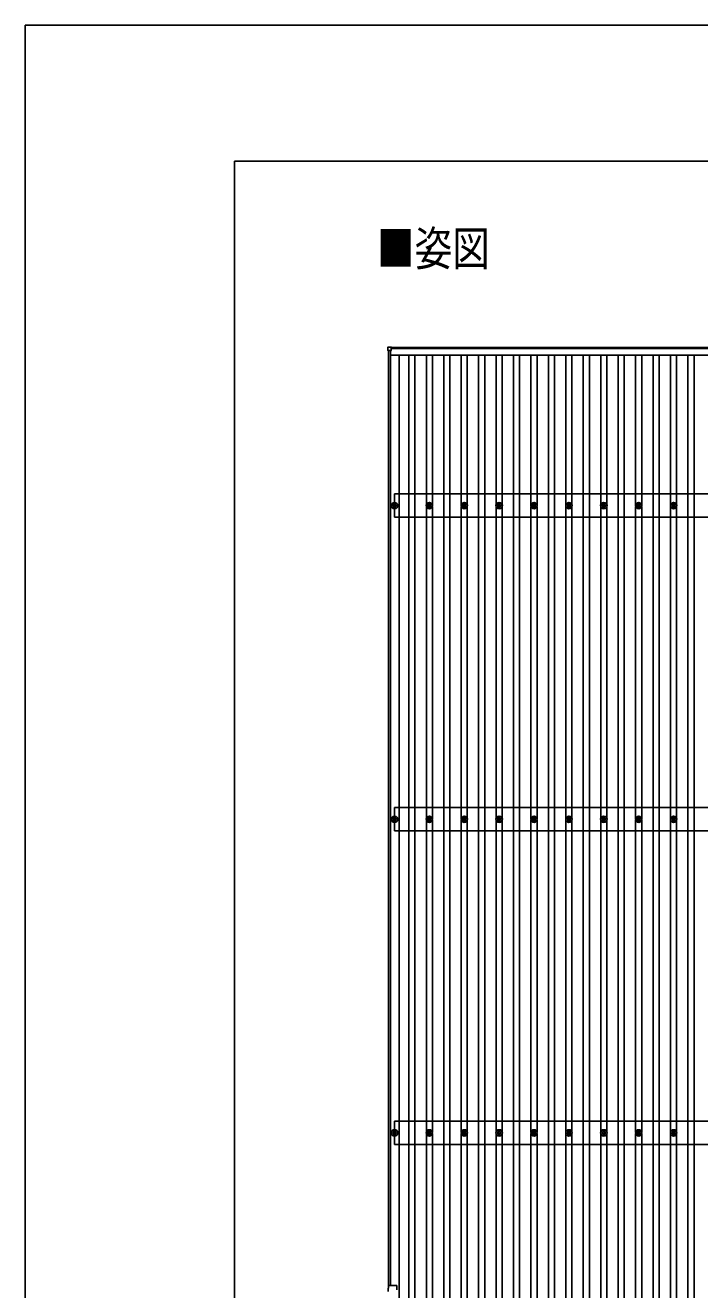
# Model space of a CAD drawing. Units: millimetres, scale not verified. Extents: x -16820 to 16820, y -11880 to 11880.
# Drawn here: x -16820 to -12954, y 4624 to 11880 of the extents above; entities that cross this region are included whole.
import ezdxf
from ezdxf.enums import TextEntityAlignment as Align

# ---------------------------------------------------------------- set-up
doc = ezdxf.new("R2010")
doc.units = ezdxf.units.MM
doc.header["$LTSCALE"] = 50
for name, color, linetype in [('0-2_USER1', 3, 'Continuous'), ('0-5_YKK_13', 4, 'Continuous'), ('0-6_YKK_A1', 4, 'Continuous'), ('0-8_YKK_ZWAK', 7, 'Continuous')]:
    doc.layers.add(name, color=color, linetype=linetype)
doc.styles.add('ＭＳ ゴシック', font='')
doc.styles.get('ＭＳ ゴシック').set_extended_font_data('MS Gothic')

msp = doc.modelspace()

# ---------------------------------------------------------------- linework, layer by layer
at = {"layer": '0-5_YKK_13'}
for p, q in [((-14741.72, 10014.3), (-14741.72, 10032.3)), ((-14740.72, 10033.3), (-14722.72, 10033.3)), ((-14721.72, 10032.3), (-14721.72, 10014.3)), ((-14722.72, 10013.3), (-14740.72, 10013.3)), ((-14713.42, 9125.32), (-14709, 9125.32)), ((-14713.42, 9121.82), (-14709, 9121.82)), ((-14705.17, 9133.57), (-14705.17, 9129.16)), ((-14705.17, 9117.99), (-14705.17, 9113.58)), ((-14701.67, 9133.57), (-14701.67, 9129.16)), ((-14701.67, 9117.99), (-14701.67, 9113.58)), ((-14697.84, 9125.32), (-14693.42, 9125.32)), ((-14697.84, 9121.82), (-14693.42, 9121.82)), ((-14513.42, 9125.32), (-14509, 9125.32)), ((-14513.42, 9121.82), (-14509, 9121.82)), ((-14505.17, 9133.57), (-14505.17, 9129.16)), ((-14505.17, 9117.99), (-14505.17, 9113.58)), ((-14501.67, 9133.57), (-14501.67, 9129.16)), ((-14501.67, 9117.99), (-14501.67, 9113.58)), ((-14497.84, 9125.32), (-14493.42, 9125.32)), ((-14497.84, 9121.82), (-14493.42, 9121.82)), ((-14313.42, 9125.32), (-14309, 9125.32)), ((-14313.42, 9121.82), (-14309, 9121.82)), ((-14305.17, 9133.57), (-14305.17, 9129.16)), ((-14305.17, 9117.99), (-14305.17, 9113.58)), ((-14301.67, 9133.57), (-14301.67, 9129.16)), ((-14301.67, 9117.99), (-14301.67, 9113.58)), ((-14297.84, 9125.32), (-14293.42, 9125.32)), ((-14297.84, 9121.82), (-14293.42, 9121.82)), ((-14113.42, 9125.32), (-14109, 9125.32)), ((-14113.42, 9121.82), (-14109, 9121.82)), ((-14105.17, 9133.57), (-14105.17, 9129.16)), ((-14105.17, 9117.99), (-14105.17, 9113.58)), ((-14101.67, 9133.57), (-14101.67, 9129.16)), ((-14101.67, 9117.99), (-14101.67, 9113.58)), ((-14097.84, 9125.32), (-14093.42, 9125.32)), ((-14097.84, 9121.82), (-14093.42, 9121.82)), ((-13913.42, 9125.32), (-13909, 9125.32)), ((-13913.42, 9121.82), (-13909, 9121.82)), ((-13905.17, 9133.57), (-13905.17, 9129.16)), ((-13905.17, 9117.99), (-13905.17, 9113.58)), ((-13901.67, 9133.57), (-13901.67, 9129.16)), ((-13901.67, 9117.99), (-13901.67, 9113.58)), ((-13897.84, 9125.32), (-13893.42, 9125.32)), ((-13897.84, 9121.82), (-13893.42, 9121.82)), ((-13713.42, 9125.32), (-13709, 9125.32)), ((-13713.42, 9121.82), (-13709, 9121.82)), ((-13705.17, 9133.57), (-13705.17, 9129.16)), ((-13705.17, 9117.99), (-13705.17, 9113.58)), ((-13701.67, 9133.57), (-13701.67, 9129.16)), ((-13701.67, 9117.99), (-13701.67, 9113.58)), ((-13697.84, 9125.32), (-13693.42, 9125.32)), ((-13697.84, 9121.82), (-13693.42, 9121.82)), ((-13513.42, 9125.32), (-13509, 9125.32)), ((-13513.42, 9121.82), (-13509, 9121.82)), ((-13505.17, 9133.57), (-13505.17, 9129.16)), ((-13505.17, 9117.99), (-13505.17, 9113.58)), ((-13501.67, 9133.57), (-13501.67, 9129.16)), ((-13501.67, 9117.99), (-13501.67, 9113.58)), ((-13497.84, 9125.32), (-13493.42, 9125.32)), ((-13497.84, 9121.82), (-13493.42, 9121.82)), ((-13313.42, 9125.32), (-13309, 9125.32)), ((-13313.42, 9121.82), (-13309, 9121.82)), ((-13305.17, 9133.57), (-13305.17, 9129.16)), ((-13305.17, 9117.99), (-13305.17, 9113.58)), ((-13301.67, 9133.57), (-13301.67, 9129.16)), ((-13301.67, 9117.99), (-13301.67, 9113.58)), ((-13297.84, 9125.32), (-13293.42, 9125.32)), ((-13297.84, 9121.82), (-13293.42, 9121.82)), ((-13113.42, 9125.32), (-13109, 9125.32)), ((-13113.42, 9121.82), (-13109, 9121.82)), ((-13105.17, 9133.57), (-13105.17, 9129.16)), ((-13105.17, 9117.99), (-13105.17, 9113.58)), ((-13101.67, 9133.57), (-13101.67, 9129.16)), ((-13101.67, 9117.99), (-13101.67, 9113.58)), ((-13097.84, 9125.32), (-13093.42, 9125.32)), ((-13097.84, 9121.82), (-13093.42, 9121.82)), ((-14705.17, 7333.57), (-14705.17, 7329.16)), ((-14701.67, 7333.57), (-14701.67, 7329.16)), ((-14505.17, 7333.57), (-14505.17, 7329.16)), ((-14501.67, 7333.57), (-14501.67, 7329.16)), ((-14305.17, 7333.57), (-14305.17, 7329.16)), ((-14301.67, 7333.57), (-14301.67, 7329.16)), ((-14105.17, 7333.57), (-14105.17, 7329.16)), ((-14101.67, 7333.57), (-14101.67, 7329.16)), ((-13905.17, 7333.57), (-13905.17, 7329.16)), ((-13901.67, 7333.57), (-13901.67, 7329.16)), ((-13705.17, 7333.57), (-13705.17, 7329.16)), ((-13701.67, 7333.57), (-13701.67, 7329.16)), ((-13505.17, 7333.57), (-13505.17, 7329.16)), ((-13501.67, 7333.57), (-13501.67, 7329.16)), ((-13305.17, 7333.57), (-13305.17, 7329.16)), ((-13301.67, 7333.57), (-13301.67, 7329.16)), ((-13105.17, 7333.57), (-13105.17, 7329.16)), ((-13101.67, 7333.57), (-13101.67, 7329.16)), ((-14713.42, 7325.32), (-14709, 7325.32)), ((-14713.42, 7321.82), (-14709, 7321.82)), ((-14705.17, 7317.99), (-14705.17, 7313.58)), ((-14701.67, 7317.99), (-14701.67, 7313.58)), ((-14697.84, 7325.32), (-14693.42, 7325.32)), ((-14697.84, 7321.82), (-14693.42, 7321.82)), ((-14513.42, 7325.32), (-14509, 7325.32)), ((-14513.42, 7321.82), (-14509, 7321.82)), ((-14505.17, 7317.99), (-14505.17, 7313.58)), ((-14501.67, 7317.99), (-14501.67, 7313.58)), ((-14497.84, 7325.32), (-14493.42, 7325.32)), ((-14497.84, 7321.82), (-14493.42, 7321.82)), ((-14313.42, 7325.32), (-14309, 7325.32)), ((-14313.42, 7321.82), (-14309, 7321.82)), ((-14305.17, 7317.99), (-14305.17, 7313.58)), ((-14301.67, 7317.99), (-14301.67, 7313.58)), ((-14297.84, 7325.32), (-14293.42, 7325.32)), ((-14297.84, 7321.82), (-14293.42, 7321.82)), ((-14113.42, 7325.32), (-14109, 7325.32)), ((-14113.42, 7321.82), (-14109, 7321.82)), ((-14105.17, 7317.99), (-14105.17, 7313.58)), ((-14101.67, 7317.99), (-14101.67, 7313.58)), ((-14097.84, 7325.32), (-14093.42, 7325.32)), ((-14097.84, 7321.82), (-14093.42, 7321.82)), ((-13913.42, 7325.32), (-13909, 7325.32)), ((-13913.42, 7321.82), (-13909, 7321.82)), ((-13905.17, 7317.99), (-13905.17, 7313.58)), ((-13901.67, 7317.99), (-13901.67, 7313.58)), ((-13897.84, 7325.32), (-13893.42, 7325.32)), ((-13897.84, 7321.82), (-13893.42, 7321.82)), ((-13713.42, 7325.32), (-13709, 7325.32)), ((-13713.42, 7321.82), (-13709, 7321.82)), ((-13705.17, 7317.99), (-13705.17, 7313.58)), ((-13701.67, 7317.99), (-13701.67, 7313.58)), ((-13697.84, 7325.32), (-13693.42, 7325.32)), ((-13697.84, 7321.82), (-13693.42, 7321.82)), ((-13513.42, 7325.32), (-13509, 7325.32)), ((-13513.42, 7321.82), (-13509, 7321.82)), ((-13505.17, 7317.99), (-13505.17, 7313.58)), ((-13501.67, 7317.99), (-13501.67, 7313.58)), ((-13497.84, 7325.32), (-13493.42, 7325.32)), ((-13497.84, 7321.82), (-13493.42, 7321.82)), ((-13313.42, 7325.32), (-13309, 7325.32)), ((-13313.42, 7321.82), (-13309, 7321.82)), ((-13305.17, 7317.99), (-13305.17, 7313.58)), ((-13301.67, 7317.99), (-13301.67, 7313.58)), ((-13297.84, 7325.32), (-13293.42, 7325.32)), ((-13297.84, 7321.82), (-13293.42, 7321.82)), ((-13113.42, 7325.32), (-13109, 7325.32)), ((-13113.42, 7321.82), (-13109, 7321.82)), ((-13105.17, 7317.99), (-13105.17, 7313.58)), ((-13101.67, 7317.99), (-13101.67, 7313.58)), ((-13097.84, 7325.32), (-13093.42, 7325.32)), ((-13097.84, 7321.82), (-13093.42, 7321.82)), ((-14713.42, 5525.55), (-14709, 5525.55)), ((-14713.42, 5522.05), (-14709, 5522.05)), ((-14705.17, 5533.8), (-14705.17, 5529.38)), ((-14705.17, 5518.22), (-14705.17, 5513.8)), ((-14701.67, 5533.8), (-14701.67, 5529.38)), ((-14701.67, 5518.22), (-14701.67, 5513.8)), ((-14697.84, 5525.55), (-14693.42, 5525.55)), ((-14697.84, 5522.05), (-14693.42, 5522.05)), ((-14513.42, 5525.55), (-14509, 5525.55)), ((-14513.42, 5522.05), (-14509, 5522.05)), ((-14505.17, 5533.8), (-14505.17, 5529.38)), ((-14505.17, 5518.22), (-14505.17, 5513.8)), ((-14501.67, 5533.8), (-14501.67, 5529.38)), ((-14501.67, 5518.22), (-14501.67, 5513.8)), ((-14497.84, 5525.55), (-14493.42, 5525.55)), ((-14497.84, 5522.05), (-14493.42, 5522.05)), ((-14313.42, 5525.55), (-14309, 5525.55)), ((-14313.42, 5522.05), (-14309, 5522.05)), ((-14305.17, 5533.8), (-14305.17, 5529.38)), ((-14305.17, 5518.22), (-14305.17, 5513.8)), ((-14301.67, 5533.8), (-14301.67, 5529.38)), ((-14301.67, 5518.22), (-14301.67, 5513.8)), ((-14297.84, 5525.55), (-14293.42, 5525.55)), ((-14297.84, 5522.05), (-14293.42, 5522.05)), ((-14113.42, 5525.55), (-14109, 5525.55)), ((-14113.42, 5522.05), (-14109, 5522.05)), ((-14105.17, 5533.8), (-14105.17, 5529.38)), ((-14105.17, 5518.22), (-14105.17, 5513.8)), ((-14101.67, 5533.8), (-14101.67, 5529.38)), ((-14101.67, 5518.22), (-14101.67, 5513.8)), ((-14097.84, 5525.55), (-14093.42, 5525.55)), ((-14097.84, 5522.05), (-14093.42, 5522.05)), ((-13913.42, 5525.55), (-13909, 5525.55)), ((-13913.42, 5522.05), (-13909, 5522.05)), ((-13905.17, 5533.8), (-13905.17, 5529.38)), ((-13905.17, 5518.22), (-13905.17, 5513.8)), ((-13901.67, 5533.8), (-13901.67, 5529.38)), ((-13901.67, 5518.22), (-13901.67, 5513.8)), ((-13897.84, 5525.55), (-13893.42, 5525.55)), ((-13897.84, 5522.05), (-13893.42, 5522.05)), ((-13713.42, 5525.55), (-13709, 5525.55)), ((-13713.42, 5522.05), (-13709, 5522.05)), ((-13705.17, 5533.8), (-13705.17, 5529.38)), ((-13705.17, 5518.22), (-13705.17, 5513.8)), ((-13701.67, 5533.8), (-13701.67, 5529.38)), ((-13701.67, 5518.22), (-13701.67, 5513.8)), ((-13697.84, 5525.55), (-13693.42, 5525.55)), ((-13697.84, 5522.05), (-13693.42, 5522.05)), ((-13513.42, 5525.55), (-13509, 5525.55)), ((-13513.42, 5522.05), (-13509, 5522.05)), ((-13505.17, 5533.8), (-13505.17, 5529.38)), ((-13505.17, 5518.22), (-13505.17, 5513.8)), ((-13501.67, 5533.8), (-13501.67, 5529.38)), ((-13501.67, 5518.22), (-13501.67, 5513.8)), ((-13497.84, 5525.55), (-13493.42, 5525.55)), ((-13497.84, 5522.05), (-13493.42, 5522.05)), ((-13313.42, 5525.55), (-13309, 5525.55)), ((-13313.42, 5522.05), (-13309, 5522.05)), ((-13305.17, 5533.8), (-13305.17, 5529.38)), ((-13305.17, 5518.22), (-13305.17, 5513.8)), ((-13301.67, 5533.8), (-13301.67, 5529.38)), ((-13301.67, 5518.22), (-13301.67, 5513.8)), ((-13297.84, 5525.55), (-13293.42, 5525.55)), ((-13297.84, 5522.05), (-13293.42, 5522.05)), ((-13113.42, 5525.55), (-13109, 5525.55)), ((-13113.42, 5522.05), (-13109, 5522.05)), ((-13105.17, 5533.8), (-13105.17, 5529.38)), ((-13105.17, 5518.22), (-13105.17, 5513.8)), ((-13101.67, 5533.8), (-13101.67, 5529.38)), ((-13101.67, 5518.22), (-13101.67, 5513.8)), ((-13097.84, 5525.55), (-13093.42, 5525.55)), ((-13097.84, 5522.05), (-13093.42, 5522.05)), ((-14737.42, 4633.51), (-14737.42, 4647.51)), ((-14714.82, 4648.51), (-14736.42, 4648.51)), ((-14691.42, 4648.51), (-14714.02, 4648.51)), ((-14690.42, 4623.91), (-14690.42, 4647.51)), ((-14738.92, 4613.51), (-14738.92, 4633.51)), ((-14737.42, 4633.51), (-14738.92, 4633.51))]:
    msp.add_line(p, q, dxfattribs=at)
for centre, radius in [((-14703.42, 9123.57), 18.25), ((-14703.42, 9123.57), 10.15), ((-14703.42, 9123.57), 5.85), ((-14703.42, 9123.57), 5.25), ((-14503.42, 9123.57), 18.25), ((-14503.42, 9123.57), 10.15), ((-14503.42, 9123.57), 5.85), ((-14503.42, 9123.57), 5.25), ((-14303.42, 9123.57), 18.25), ((-14303.42, 9123.57), 10.15), ((-14303.42, 9123.57), 5.85), ((-14303.42, 9123.57), 5.25), ((-14103.42, 9123.57), 18.25), ((-14103.42, 9123.57), 10.15), ((-14103.42, 9123.57), 5.85), ((-14103.42, 9123.57), 5.25), ((-13903.42, 9123.57), 18.25), ((-13903.42, 9123.57), 10.15), ((-13903.42, 9123.57), 5.85), ((-13903.42, 9123.57), 5.25), ((-13703.42, 9123.57), 18.25), ((-13703.42, 9123.57), 10.15), ((-13703.42, 9123.57), 5.85), ((-13703.42, 9123.57), 5.25), ((-13503.42, 9123.57), 18.25), ((-13503.42, 9123.57), 10.15), ((-13503.42, 9123.57), 5.85), ((-13503.42, 9123.57), 5.25), ((-13303.42, 9123.57), 18.25), ((-13303.42, 9123.57), 10.15), ((-13303.42, 9123.57), 5.85), ((-13303.42, 9123.57), 5.25), ((-13103.42, 9123.57), 18.25), ((-13103.42, 9123.57), 10.15), ((-13103.42, 9123.57), 5.85), ((-13103.42, 9123.57), 5.25), ((-14703.42, 7323.57), 18.25), ((-14703.42, 7323.57), 10.15), ((-14703.42, 7323.57), 5.85), ((-14703.42, 7323.57), 5.25), ((-14503.42, 7323.57), 18.25), ((-14503.42, 7323.57), 10.15), ((-14503.42, 7323.57), 5.85), ((-14503.42, 7323.57), 5.25), ((-14303.42, 7323.57), 18.25), ((-14303.42, 7323.57), 10.15), ((-14303.42, 7323.57), 5.85), ((-14303.42, 7323.57), 5.25), ((-14103.42, 7323.57), 18.25), ((-14103.42, 7323.57), 10.15), ((-14103.42, 7323.57), 5.85), ((-14103.42, 7323.57), 5.25), ((-13903.42, 7323.57), 18.25), ((-13903.42, 7323.57), 10.15), ((-13903.42, 7323.57), 5.85), ((-13903.42, 7323.57), 5.25), ((-13703.42, 7323.57), 18.25), ((-13703.42, 7323.57), 10.15), ((-13703.42, 7323.57), 5.85), ((-13703.42, 7323.57), 5.25), ((-13503.42, 7323.57), 18.25), ((-13503.42, 7323.57), 10.15), ((-13503.42, 7323.57), 5.85), ((-13503.42, 7323.57), 5.25), ((-13303.42, 7323.57), 18.25), ((-13303.42, 7323.57), 10.15), ((-13303.42, 7323.57), 5.85), ((-13303.42, 7323.57), 5.25), ((-13103.42, 7323.57), 18.25), ((-13103.42, 7323.57), 10.15), ((-13103.42, 7323.57), 5.85), ((-13103.42, 7323.57), 5.25), ((-14703.42, 5523.8), 18.25), ((-14703.42, 5523.8), 10.15), ((-14703.42, 5523.8), 5.85), ((-14703.42, 5523.8), 5.25), ((-14503.42, 5523.8), 18.25), ((-14503.42, 5523.8), 10.15), ((-14503.42, 5523.8), 5.85), ((-14503.42, 5523.8), 5.25), ((-14303.42, 5523.8), 18.25), ((-14303.42, 5523.8), 10.15), ((-14303.42, 5523.8), 5.85), ((-14303.42, 5523.8), 5.25), ((-14103.42, 5523.8), 18.25), ((-14103.42, 5523.8), 10.15), ((-14103.42, 5523.8), 5.85), ((-14103.42, 5523.8), 5.25), ((-13903.42, 5523.8), 18.25), ((-13903.42, 5523.8), 10.15), ((-13903.42, 5523.8), 5.85), ((-13903.42, 5523.8), 5.25), ((-13703.42, 5523.8), 18.25), ((-13703.42, 5523.8), 10.15), ((-13703.42, 5523.8), 5.85), ((-13703.42, 5523.8), 5.25), ((-13503.42, 5523.8), 18.25), ((-13503.42, 5523.8), 10.15), ((-13503.42, 5523.8), 5.85), ((-13503.42, 5523.8), 5.25), ((-13303.42, 5523.8), 18.25), ((-13303.42, 5523.8), 10.15), ((-13303.42, 5523.8), 5.85), ((-13303.42, 5523.8), 5.25), ((-13103.42, 5523.8), 18.25), ((-13103.42, 5523.8), 10.15), ((-13103.42, 5523.8), 5.85), ((-13103.42, 5523.8), 5.25)]:
    msp.add_circle(centre, radius, dxfattribs=at)
for centre, radius, start, end in [((-14740.72, 10032.3), 1, 90, 180), ((-14740.72, 10014.3), 1, 180, 270), ((-14722.72, 10032.3), 1, 0, 90), ((-14722.72, 10014.3), 1, 270, 0), ((-14736.42, 4647.51), 1, 90, 180), ((-14714.42, 4648.81), 0.5, 216.8699, 323.1301), ((-14691.42, 4647.51), 1, 0, 90)]:
    msp.add_arc(centre, radius, start, end, dxfattribs=at)
at = {"layer": '0-6_YKK_A1'}
for p, q in [((-14721.72, 10030), (-9285.12, 10030)), ((-9285.12, 10025.21), (-14721.72, 10025.21)), ((-14738.42, 4633.51), (-14738.42, 10013.3)), ((-14726.42, 4648.51), (-14726.42, 10013.3)), ((-14726.42, 9987.21), (-9280.42, 9987.21)), ((-14676.92, 9987.21), (-14676.92, -743.03)), ((-14620.92, -743.03), (-14620.92, 9987.21)), ((-14585.92, -743.03), (-14585.92, 9987.21)), ((-14520.92, 9128.75), (-14520.92, 9987.21)), ((-14485.92, 9128.75), (-14485.92, 9987.21)), ((-14420.92, -743.03), (-14420.92, 9987.21)), ((-14385.92, -743.03), (-14385.92, 9987.21)), ((-14320.92, 9128.75), (-14320.92, 9987.21)), ((-14285.92, 9128.75), (-14285.92, 9987.21)), ((-14220.92, -743.03), (-14220.92, 9987.21)), ((-14185.92, -743.03), (-14185.92, 9987.21)), ((-14120.92, 9128.75), (-14120.92, 9987.21)), ((-14085.92, 9128.75), (-14085.92, 9987.21)), ((-14020.92, -743.03), (-14020.92, 9987.21)), ((-13985.92, -743.03), (-13985.92, 9987.21)), ((-13920.92, 9128.75), (-13920.92, 9987.21)), ((-13885.92, 9128.75), (-13885.92, 9987.21)), ((-13820.92, -743.03), (-13820.92, 9987.21)), ((-13785.92, -743.03), (-13785.92, 9987.21)), ((-13720.92, 9128.75), (-13720.92, 9987.21)), ((-13685.92, 9128.75), (-13685.92, 9987.21)), ((-13620.92, -743.03), (-13620.92, 9987.21)), ((-13585.92, -743.03), (-13585.92, 9987.21)), ((-13520.92, 9128.75), (-13520.92, 9987.21)), ((-13485.92, 9128.75), (-13485.92, 9987.21)), ((-13420.92, -743.03), (-13420.92, 9987.21)), ((-13385.92, -743.03), (-13385.92, 9987.21)), ((-13320.92, 9128.75), (-13320.92, 9987.21)), ((-13285.92, 9128.75), (-13285.92, 9987.21)), ((-13220.92, -743.03), (-13220.92, 9987.21)), ((-13185.92, -743.03), (-13185.92, 9987.21)), ((-13120.92, 9128.75), (-13120.92, 9987.21)), ((-13085.92, 9128.75), (-13085.92, 9987.21)), ((-13020.92, -743.03), (-13020.92, 9987.21)), ((-12985.92, -743.03), (-12985.92, 9987.21)), ((-9303.42, 9190.57), (-14703.42, 9190.57)), ((-14703.42, 9056.57), (-14703.42, 9190.57)), ((-14520.92, 7328.75), (-14520.92, 9118.4)), ((-14485.92, 7328.75), (-14485.92, 9118.4)), ((-14320.92, 7328.75), (-14320.92, 9118.4)), ((-14285.92, 7328.75), (-14285.92, 9118.4)), ((-14120.92, 7328.75), (-14120.92, 9118.4)), ((-14085.92, 7328.75), (-14085.92, 9118.4)), ((-13920.92, 7328.75), (-13920.92, 9118.4)), ((-13885.92, 7328.75), (-13885.92, 9118.4)), ((-13720.92, 7328.75), (-13720.92, 9118.4)), ((-13685.92, 7328.75), (-13685.92, 9118.4)), ((-13520.92, 7328.75), (-13520.92, 9118.4)), ((-13485.92, 7328.75), (-13485.92, 9118.4)), ((-13320.92, 7328.75), (-13320.92, 9118.4)), ((-13285.92, 7328.75), (-13285.92, 9118.4)), ((-13120.92, 7328.75), (-13120.92, 9118.4)), ((-13085.92, 7328.75), (-13085.92, 9118.4)), ((-9303.42, 9056.57), (-14703.42, 9056.57)), ((-9303.42, 7390.57), (-14703.42, 7390.57)), ((-14703.42, 7256.57), (-14703.42, 7390.57)), ((-9303.42, 7256.57), (-14703.42, 7256.57)), ((-14520.92, 5528.98), (-14520.92, 7318.4)), ((-14485.92, 5528.98), (-14485.92, 7318.4)), ((-14320.92, 5528.98), (-14320.92, 7318.4)), ((-14285.92, 5528.98), (-14285.92, 7318.4)), ((-14120.92, 5528.98), (-14120.92, 7318.4)), ((-14085.92, 5528.98), (-14085.92, 7318.4)), ((-13920.92, 5528.98), (-13920.92, 7318.4)), ((-13885.92, 5528.98), (-13885.92, 7318.4)), ((-13720.92, 5528.98), (-13720.92, 7318.4)), ((-13685.92, 5528.98), (-13685.92, 7318.4)), ((-13520.92, 5528.98), (-13520.92, 7318.4)), ((-13485.92, 5528.98), (-13485.92, 7318.4)), ((-13320.92, 5528.98), (-13320.92, 7318.4)), ((-13285.92, 5528.98), (-13285.92, 7318.4)), ((-13120.92, 5528.98), (-13120.92, 7318.4)), ((-13085.92, 5528.98), (-13085.92, 7318.4)), ((-9303.42, 5590.8), (-14703.42, 5590.8)), ((-14703.42, 5456.8), (-14703.42, 5590.8)), ((-14520.92, 3728.98), (-14520.92, 5518.62)), ((-14485.92, 3728.98), (-14485.92, 5518.62)), ((-14320.92, 3728.98), (-14320.92, 5518.62)), ((-14285.92, 3728.98), (-14285.92, 5518.62)), ((-14120.92, 3728.98), (-14120.92, 5518.62)), ((-14085.92, 3728.98), (-14085.92, 5518.62)), ((-13920.92, 3728.98), (-13920.92, 5518.62)), ((-13885.92, 3728.98), (-13885.92, 5518.62)), ((-13720.92, 3728.98), (-13720.92, 5518.62)), ((-13685.92, 3728.98), (-13685.92, 5518.62)), ((-13520.92, 3728.98), (-13520.92, 5518.62)), ((-13485.92, 3728.98), (-13485.92, 5518.62)), ((-13320.92, 3728.98), (-13320.92, 5518.62)), ((-13285.92, 3728.98), (-13285.92, 5518.62)), ((-13120.92, 3728.98), (-13120.92, 5518.62)), ((-13085.92, 3728.98), (-13085.92, 5518.62)), ((-9303.42, 5456.8), (-14703.42, 5456.8))]:
    msp.add_line(p, q, dxfattribs=at)
at = {"layer": '0-8_YKK_ZWAK'}
for p in [(15580.08, 11100), (-15619.92, -10100)]:
    msp.add_line(p, (-15619.92, 11100), dxfattribs=at)
msp.add_lwpolyline([(-16820, -11880), (16820, -11880), (16820, 11880), (-16820, 11880)], close=True, dxfattribs=at)

# ---------------------------------------------------------------- texts
at = {"layer": '0-2_USER1', "style": 'ＭＳ ゴシック', "width": 0.8}
msp.add_text('■姿図', height=197.9, dxfattribs=at).set_placement((-14804.39, 10441.26), align=Align.BOTTOM_LEFT)

doc.saveas('drawing.dxf')
